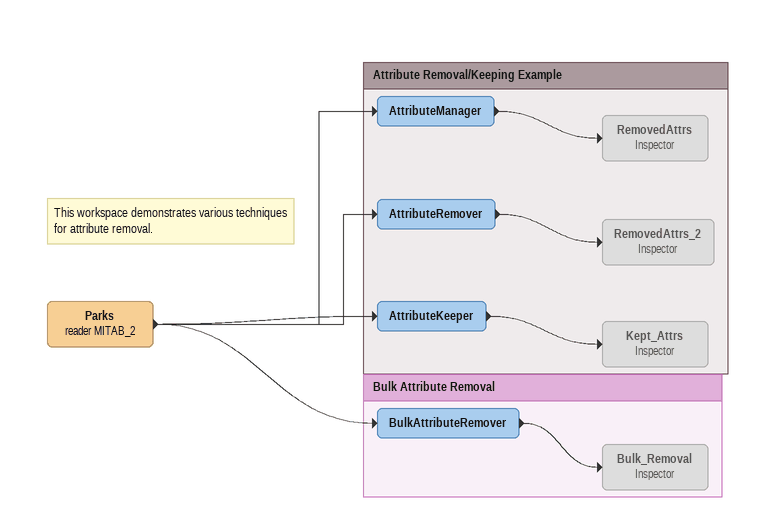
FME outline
Note: This workspace demonstrates various techniques for attribute removal.
Parks (reader MITAB_2)
    -> BulkAttributeRemover
    -> AttributeKeeper
    -> AttributeRemover
    -> AttributeManager

Bookmark: Attribute Removal/Keeping Example
AttributeManager
    -> RemovedAttrs
RemovedAttrs: Inspector [off]
AttributeRemover
    -> RemovedAttrs_2
RemovedAttrs_2: Inspector [off]
AttributeKeeper
    -> Kept_Attrs
Kept_Attrs: Inspector [off]

Bookmark: Bulk Attribute Removal
BulkAttributeRemover
    -> Bulk_Removal
Bulk_Removal: Inspector [off]
